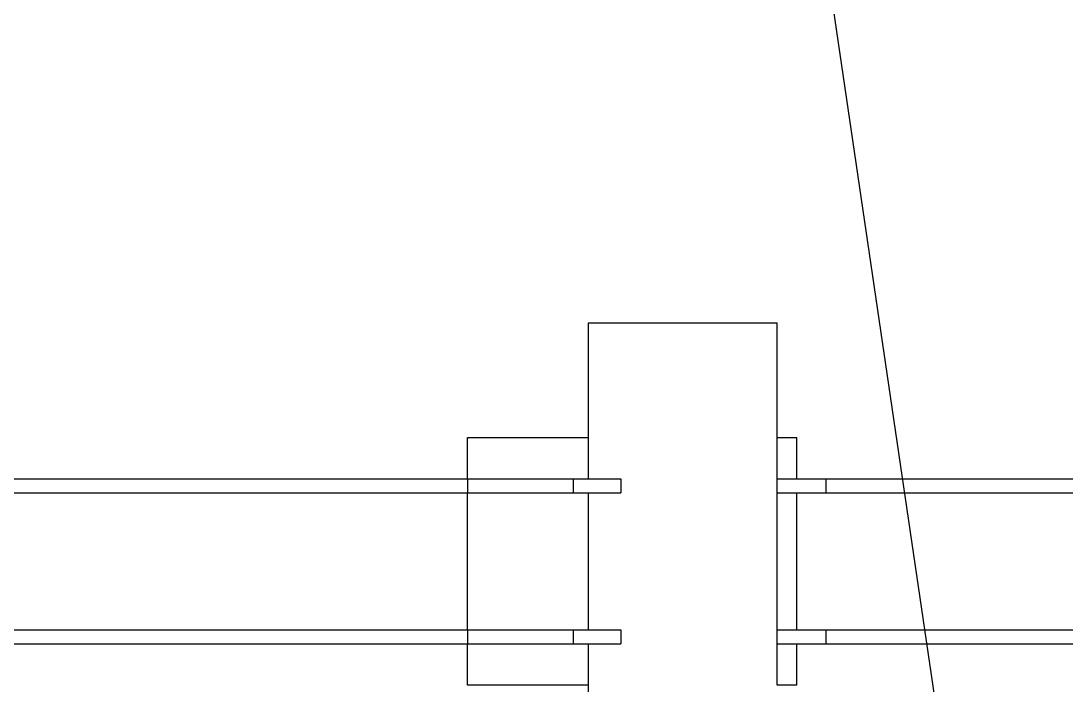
# Model space of a CAD drawing. Header units: millimetres. Extents: x -139278 to 641613, y -260926 to 217780.
# Drawn here: x 134912 to 135545, y 7531 to 7934 of the extents above; entities that cross this region are included whole.
import ezdxf

# ---------------------------------------------------------------- set-up
doc = ezdxf.new("R2010")
doc.units = ezdxf.units.MM

msp = doc.modelspace()

# ---------------------------------------------------------------- linework, layer by layer
for p, q in [((135499.868, 7293.388), (135301.173, 8642.024)), ((135256.165, 7656.408), (135256.165, 7750.738)), ((135256.165, 7750.738), (135370.465, 7750.738)), ((135370.465, 7531.408), (135370.465, 7750.738)), ((135182.774, 7681.408), (135256.165, 7681.408)), ((135182.774, 7656.408), (135182.774, 7681.408)), ((135256.165, 7656.408), (135256.165, 7681.408)), ((135370.465, 7681.408), (135382.341, 7681.408)), ((135382.341, 7656.408), (135382.341, 7681.408)), ((134279.36, 7656.408), (135275.698, 7656.408)), ((135182.774, 7656.408), (135182.774, 7647.908)), ((135246.768, 7656.408), (135246.768, 7647.908)), ((135275.698, 7656.408), (135275.698, 7647.908)), ((135370.465, 7656.408), (136409.974, 7656.408)), ((135399.86, 7656.408), (135399.86, 7647.908)), ((134279.36, 7647.908), (135275.698, 7647.908)), ((135182.774, 7564.908), (135182.774, 7647.908)), ((135256.165, 7564.908), (135256.165, 7647.908)), ((135370.465, 7647.908), (136409.974, 7647.908)), ((135382.341, 7564.908), (135382.341, 7647.908)), ((134279.36, 7564.908), (135275.698, 7564.908)), ((135182.774, 7564.908), (135182.774, 7556.408)), ((135246.768, 7564.908), (135246.768, 7556.408)), ((135275.698, 7564.908), (135275.698, 7556.408)), ((135370.465, 7564.908), (136409.974, 7564.908)), ((135399.86, 7564.908), (135399.86, 7556.408)), ((134279.36, 7556.408), (135275.698, 7556.408)), ((135182.774, 7531.408), (135182.774, 7556.408)), ((135256.165, 6631.019), (135256.165, 7556.408)), ((135370.465, 7556.408), (136409.974, 7556.408)), ((135382.341, 7531.408), (135382.341, 7556.408)), ((135256.165, 7531.408), (135182.774, 7531.408)), ((135382.341, 7531.408), (135370.465, 7531.408))]:
    msp.add_line(p, q)

doc.saveas('drawing.dxf')
